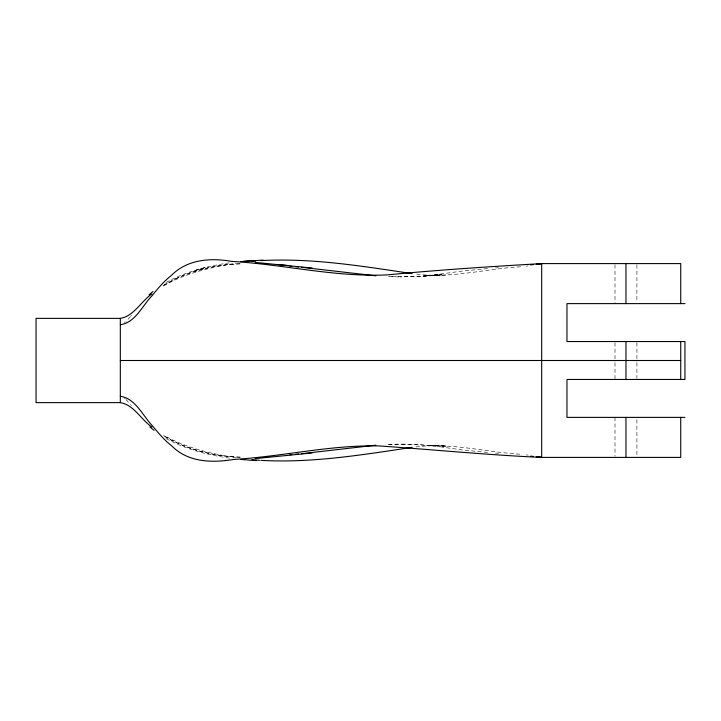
<?xml version="1.0" encoding="UTF-8"?>
<svg xmlns="http://www.w3.org/2000/svg" width="721" height="721" viewBox="0 0 721 721"><rect width="100%" height="100%" fill="white"/><g stroke="black" fill="none" stroke-linecap="round" stroke-linejoin="round"><path stroke-width="0.54" stroke-dasharray="3.6 2.7" d="M130.871 316.014L131.393 315.392M130.366 316.609L125.941 321.566M124.454 322.954L125.175 322.305M163.09 285.543L175.509 278.766M163.595 285.913C185.685 273.034 211.172 267.284 236.155 263.192M166.037 282.461C185.712 271.637 207.891 265.896 230.026 262.786M164.253 284.804C187.172 271.393 213.74 264.67 240.21 263.814M175.861 278.612C196.112 269.573 218.112 264.373 240.291 263.85M526.303 266.13L528.142 265.896M415.981 446.939C451.094 442.388 485.657 452.193 520.535 454.23M520.535 266.77C485.639 268.726 451.112 278.712 415.981 274.061M427.742 275.819L460.683 271.258L487.54 268.591M426.643 275.918L402.327 276.909M495.399 267.96L498.481 267.716M445.713 275.025L413.809 276.684L388.655 276.711M423.939 275.918L441.18 274.89M388.331 444.37L401.994 444.091M388.655 444.289L418.622 444.524L440.675 446.894M439.801 275.089L430.329 275.233L441.333 275.089M401.66 276.909L399.993 276.918M398.983 276.927L388.331 276.63M402.327 444.091L446.272 446.218L428.95 445.506L438.566 445.92M240.291 457.15C213.407 456.267 186.153 449.589 163.09 435.457M445.713 445.975L436.989 445.83L441.333 445.911M240.21 457.186C213.795 456.213 187.118 449.697 164.253 436.196M495.399 453.04L498.481 453.284M487.54 452.409L462.449 449.958L441.649 447.056M229.512 458.15C207.45 454.951 185.297 449.255 165.713 438.341M526.303 454.87L528.142 455.104M236.155 457.808C211.172 453.716 185.685 447.966 163.595 435.087M124.454 398.046L125.175 398.695M125.941 399.434L130.366 404.391M130.871 404.986L131.393 405.608M636.913 264.697L636.913 301.396M636.913 342.655L636.913 361.618M636.913 362.735L636.913 378.345M636.913 419.604L636.913 456.303M615.004 264.697L615.004 303.613M615.004 342.655L615.004 361.618M615.004 362.735L615.004 379.462M615.004 417.387L615.004 456.303M205.251 267.5L193.733 270.952L205.251 267.5M432.05 275.359L423.272 276.188L441.919 274.467L432.05 275.359"/><path stroke-width="1.08" d="M151.942 293.916C141.046 301.306 133.935 316.186 120.326 318.367L36.05 318.367L36.05 402.633L120.326 402.633C133.935 404.814 141.046 419.694 151.942 427.084M149.058 294.835L152.996 291.473M680.732 303.613L680.732 263.589L541.687 263.589L538.479 264.246M680.732 417.387L680.732 457.411L541.687 457.411L541.687 263.589L536.208 264.256M412.16 447.371C362.113 454.852 311.562 463.233 260.786 460.368M312.229 452.941L255.153 458.61M530.656 264.877L533.441 264.571M375.839 445.19L301.513 453.725M240.886 261.642L263.147 260.065M251.845 261.344L255.658 261.011M541.687 263.589C490.163 266.608 438.674 269.897 387.33 274.881C335.013 277.351 283.686 264.391 231.666 261.39C210.523 257.649 187.289 259.29 171.292 275.503C163.937 281.289 157.863 288.499 152.014 295.754C142.289 305.65 135.458 322.666 120.326 324.72M295.655 454.239L298.575 453.987M243.653 261.317L251.232 260.687M289.86 454.726L291.78 454.563M120.326 396.28C135.809 398.542 142.722 415.954 152.735 426.138C158.413 433.159 164.37 440.089 171.508 445.677C188.145 462.684 212.416 462.981 234.199 459.394C282.659 456.546 330.434 444.821 379.12 445.939C433.285 449.607 487.378 455.005 541.687 457.411L538.479 456.754M260.786 260.632C311.562 257.776 362.113 266.157 412.16 273.629M684.95 303.613L566.967 303.613L566.967 341.538L684.95 341.538L684.95 379.462L566.967 379.462L566.967 417.387L684.95 417.387M120.326 360.5L680.696 360.5M259.497 460.277L251.845 459.656M256.415 460.647L240.913 459.439M289.86 266.274L291.78 266.437M295.655 266.761L298.575 267.013M255.153 262.39L312.229 268.059M301.513 267.275L375.839 275.81M277.72 264.472L288.247 265.544M530.656 456.123L533.441 456.429M536.208 456.744L541.687 457.411M149.887 426.904L154.06 430.383M680.732 341.538L680.732 379.462M625.963 263.589L625.963 303.613M625.963 341.538L625.963 379.462M625.963 417.387L625.963 457.411M120.326 318.367L120.326 402.633"/></g></svg>
